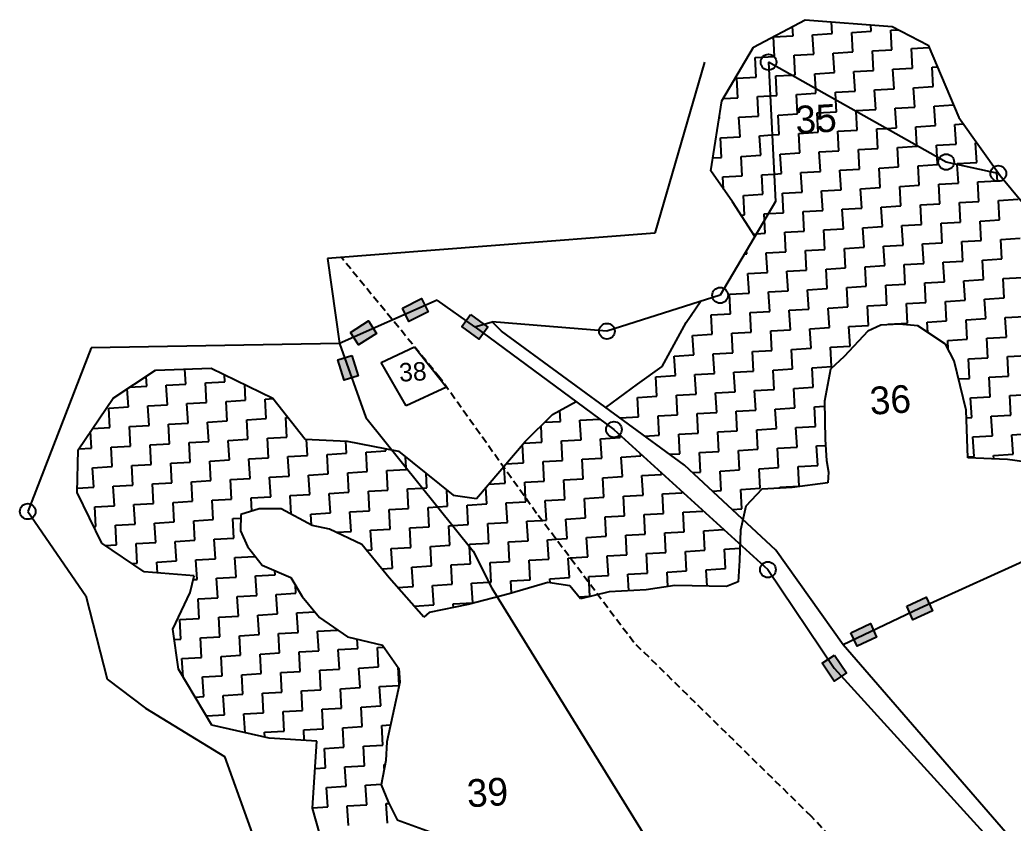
# Model space of a CAD drawing. Header units: metres. Extents: x 307586 to 310505, y 1912208 to 1914316.
# Drawn here: x 307768 to 308457, y 1913759 to 1914316 of the extents above; entities that cross this region are included whole.
import ezdxf

# ---------------------------------------------------------------- set-up
doc = ezdxf.new("R2010")
doc.units = ezdxf.units.M
doc.linetypes.add('DASHED', pattern=[0.75, 0.5, -0.25])
for name, color, linetype in [('LINE_FOOTPATH', 1, 'DASHED'), ('OFF', 1, 'Continuous'), ('POLY_HATCH', 12, 'Continuous'), ('POLY_PARCEL', 6, 'Continuous'), ('POLY_ROAD', 30, 'Continuous'), ('TEXT_PARCEL', 7, 'Continuous'), ('V_BOUND_LINE', 7, 'Continuous')]:
    doc.layers.add(name, color=color, linetype=linetype)
doc.styles.add('TEXT_MAP', font='')
doc.styles.get('TEXT_MAP').set_extended_font_data('Kruti Dev 050')

msp = doc.modelspace()

# ---------------------------------------------------------------- hatches: boundary and pattern name
for points in [[(308051.22, 1914113.44), (308046.68, 1914122.66), (308033.35, 1914116.1), (308037.89, 1914106.88)], [(308015.4, 1914098.51), (308009.86, 1914107.16), (307997.35, 1914099.15), (308002.89, 1914090.5)], [(308086.51, 1914094.53), (308092.62, 1914102.8), (308080.67, 1914111.63), (308074.56, 1914103.36)], [(307992.97, 1914066.09), (308002.8, 1914069.1), (307998.45, 1914083.31), (307988.62, 1914080.3)], [(308400.61, 1913906.24), (308396.35, 1913915.59), (308382.83, 1913909.43), (308387.09, 1913900.08)], [(308361.96, 1913888.02), (308357.64, 1913897.34), (308344.16, 1913891.09), (308348.48, 1913881.77)], [(308332.42, 1913857.51), (308341.01, 1913863.16), (308332.84, 1913875.57), (308324.25, 1913869.92)]]:
    msp.add_hatch(color=256).paths.add_polyline_path(points)

# ---------------------------------------------------------------- linework, layer by layer
for points in [[(308033.35, 1914116.1), (308046.68, 1914122.66), (308051.22, 1914113.44), (308037.89, 1914106.88)], [(307997.35, 1914099.15), (308009.86, 1914107.16), (308015.4, 1914098.51), (308002.89, 1914090.5)], [(308080.67, 1914111.63), (308092.62, 1914102.8), (308086.51, 1914094.53), (308074.56, 1914103.36)], [(307998.45, 1914083.31), (308002.8, 1914069.1), (307992.97, 1914066.09), (307988.62, 1914080.3)], [(308382.83, 1913909.43), (308396.35, 1913915.59), (308400.61, 1913906.24), (308387.09, 1913900.08)], [(308344.16, 1913891.09), (308357.64, 1913897.34), (308361.96, 1913888.02), (308348.48, 1913881.77)], [(308332.84, 1913875.57), (308341.01, 1913863.16), (308332.42, 1913857.51), (308324.25, 1913869.92)]]:
    msp.add_lwpolyline(points, close=True)
for centre in [(308287.06, 1914286.54), (308410.15, 1914217.32), (308446.27, 1914209.41), (308253.53, 1914124.94), (308175.07, 1914100.03), (308179.96, 1914031.9), (307773.8, 1913975.12), (308286.6, 1913934.79)]:
    msp.add_circle(centre, 5.45)
at = {"layer": 'LINE_FOOTPATH', "ltscale": 10}
for p, q in [((308059.37, 1914067.81), (307991.08, 1914151.1)), ((308126.36, 1913973.8), (308059.37, 1914067.81)), ((308193.74, 1913884.34), (308126.36, 1913973.8)), ((308316.72, 1913763.73), (308193.74, 1913884.34)), ((308395.51, 1913678.82), (308316.72, 1913763.73))]:
    msp.add_line(p, q, dxfattribs=at)
at = {"layer": 'OFF'}
msp.add_line((308083.59, 1914103.08), (308095.51, 1914106.62), dxfattribs=at)
at = {"layer": 'POLY_HATCH'}
for p, q in [((308276.68, 1914296.99), (308312.46, 1914315.86)), ((308312.46, 1914315.86), (308372.83, 1914311.31)), ((308372.83, 1914311.31), (308397.61, 1914298.32)), ((308254.78, 1914259.7), (308276.68, 1914296.99)), ((308397.61, 1914298.32), (308418.91, 1914248.28)), ((308247.14, 1914211.21), (308254.78, 1914259.7)), ((308418.91, 1914248.28), (308447.54, 1914207.87)), ((308262, 1914189.64), (308247.14, 1914211.21)), ((308277.55, 1914165.59), (308262, 1914189.64)), ((308229.92, 1914106.11), (308240.03, 1914120.66)), ((308213.25, 1914075.52), (308229.92, 1914106.11)), ((308364.85, 1914104.14), (308355.93, 1914099.97)), ((308377.63, 1914104.87), (308364.85, 1914104.14)), ((308390.52, 1914103.78), (308377.63, 1914104.87)), ((308409.57, 1914091.14), (308390.52, 1914103.78)), ((308355.93, 1914099.97), (308339.52, 1914082.55)), ((308415.72, 1914079.59), (308409.57, 1914091.14)), ((308339.52, 1914082.55), (308329.95, 1914073.76)), ((308424.1, 1914045.28), (308415.72, 1914079.59)), ((307833.05, 1914053.73), (307862.39, 1914073.03)), ((307862.39, 1914073.03), (307900.78, 1914074.43)), ((307900.78, 1914074.43), (307943.64, 1914053.66)), ((308196.31, 1914063.34), (308213.25, 1914075.52)), ((308329.95, 1914073.76), (308325.72, 1914051.54)), ((308174.35, 1914047.11), (308196.31, 1914063.34)), ((307808.65, 1914017.89), (307833.05, 1914053.73)), ((307943.64, 1914053.66), (307966.1, 1914025.32)), ((308137.42, 1914042.35), (308153.72, 1914051.28)), ((308325.72, 1914051.54), (308326.33, 1914025.03)), ((308425.07, 1914012.38), (308424.1, 1914045.28)), ((308118.45, 1914023.64), (308137.42, 1914042.35)), ((307966.1, 1914025.32), (307995.04, 1914023.77)), ((308326.33, 1914025.03), (308327.16, 1914010.43)), ((307807.95, 1913988.22), (307808.65, 1914017.89)), ((307995.04, 1914023.77), (308030.68, 1914017.01)), ((308084.66, 1913984.06), (308118.45, 1914023.64)), ((308030.68, 1914017.01), (308068.5, 1913986.34)), ((308452.62, 1914011.21), (308425.07, 1914012.38)), ((308471.09, 1914008.61), (308452.62, 1914011.21)), ((308327.16, 1914010.43), (308328.55, 1914002.27)), ((308328.55, 1914002.27), (308328.05, 1913994.92)), ((308282.5, 1913990.47), (308271.26, 1913978.84)), ((308303.5, 1913991.68), (308282.5, 1913990.47)), ((308328.05, 1913994.92), (308303.5, 1913991.68)), ((307825.19, 1913953.17), (307807.95, 1913988.22)), ((308068.5, 1913986.34), (308084.66, 1913984.06)), ((307934.08, 1913976.9), (307921.48, 1913972.97)), ((307949.3, 1913976.97), (307934.08, 1913976.9)), ((307970.8, 1913965.39), (307949.3, 1913976.97)), ((308271.26, 1913978.84), (308267.64, 1913962.16)), ((307921.48, 1913972.97), (307921.32, 1913961.75)), ((307982.96, 1913962.88), (307970.8, 1913965.39)), ((308005.22, 1913952.15), (307982.96, 1913962.88)), ((307921.32, 1913961.75), (307925.96, 1913950.81)), ((308267.64, 1913962.16), (308267.01, 1913941.06)), ((307854.38, 1913933.22), (307825.19, 1913953.17)), ((307925.96, 1913950.81), (307936.32, 1913937.78)), ((308024.16, 1913929.21), (308005.22, 1913952.15)), ((307936.32, 1913937.78), (307956.04, 1913929.31)), ((308267.01, 1913941.06), (308266.02, 1913926.36)), ((307889, 1913930.4), (307854.38, 1913933.22)), ((307886.44, 1913919.04), (307889, 1913930.4)), ((307956.04, 1913929.31), (307964.01, 1913916.15)), ((308048.17, 1913901.75), (308024.16, 1913929.21)), ((308134.14, 1913925.9), (308107.35, 1913917.96)), ((308149.5, 1913923.58), (308134.14, 1913925.9)), ((308156.77, 1913914.6), (308149.5, 1913923.58)), ((308222.2, 1913923.85), (308202.21, 1913920.87)), ((308257.96, 1913923.15), (308222.2, 1913923.85)), ((308266.02, 1913926.36), (308257.96, 1913923.15)), ((307874.28, 1913893.52), (307886.44, 1913919.04)), ((307964.01, 1913916.15), (307976.06, 1913901.62)), ((308107.35, 1913917.96), (308078.91, 1913910.72)), ((308176.65, 1913919.41), (308156.77, 1913914.6)), ((308202.21, 1913920.87), (308176.65, 1913919.41)), ((308078.91, 1913910.72), (308051.98, 1913905.17)), ((307976.06, 1913901.62), (307995.25, 1913888.31)), ((308051.98, 1913905.17), (308048.17, 1913901.75)), ((307878.28, 1913865.72), (307874.28, 1913893.52)), ((307995.25, 1913888.31), (308019.63, 1913882.5)), ((308019.63, 1913882.5), (308030.97, 1913866.33)), ((308030.97, 1913866.33), (308031.52, 1913856.75)), ((307901.34, 1913827), (307878.28, 1913865.72)), ((308031.52, 1913856.75), (308022.67, 1913815.4)), ((307941.12, 1913818.07), (307901.34, 1913827)), ((307974.09, 1913815.95), (307941.12, 1913818.07)), ((307971.16, 1913769.34), (307974.09, 1913815.95)), ((308022.67, 1913815.4), (308021.81, 1913802.54)), ((308021.81, 1913802.54), (308018.77, 1913785.55)), ((308018.77, 1913785.55), (308023.45, 1913773.8)), ((308023.45, 1913773.8), (308029.78, 1913761.35)), ((307981.2, 1913733.87), (307971.16, 1913769.34)), ((308029.78, 1913761.35), (308052.69, 1913753.05))]:
    msp.add_line(p, q, dxfattribs=at)
at = {"layer": 'POLY_HATCH', "linetype": 'Continuous'}
for p, q in [((308331.13, 1914306.36), (308330.67, 1914314.49)), ((308304.06, 1914304.81), (308303.69, 1914311.24)), ((308344.67, 1914307.13), (308358.21, 1914307.91)), ((308345.45, 1914293.6), (308344.67, 1914307.13)), ((308358.21, 1914307.91), (308357.95, 1914312.43)), ((308371.74, 1914308.69), (308377.23, 1914309)), ((308372.52, 1914295.15), (308371.74, 1914308.69)), ((308290.53, 1914304.03), (308304.06, 1914304.81)), ((308291.3, 1914290.49), (308290.53, 1914304.03)), ((308317.6, 1914305.58), (308331.13, 1914306.36)), ((308318.37, 1914292.05), (308317.6, 1914305.58)), ((308331.91, 1914292.82), (308345.45, 1914293.6)), ((308358.98, 1914294.37), (308372.52, 1914295.15)), ((308359.76, 1914280.84), (308358.98, 1914294.37)), ((308386.05, 1914295.93), (308398.33, 1914296.63)), ((308386.83, 1914282.39), (308386.05, 1914295.93)), ((308277.77, 1914289.72), (308291.3, 1914290.49)), ((308278.54, 1914276.18), (308277.77, 1914289.72)), ((308304.84, 1914291.27), (308318.37, 1914292.05)), ((308305.62, 1914277.73), (308304.84, 1914291.27)), ((308332.69, 1914279.29), (308331.91, 1914292.82)), ((308319.15, 1914278.51), (308332.69, 1914279.29)), ((308346.22, 1914280.06), (308359.76, 1914280.84)), ((308347, 1914266.53), (308346.22, 1914280.06)), ((308373.29, 1914281.61), (308386.83, 1914282.39)), ((308374.07, 1914268.08), (308373.29, 1914281.61)), ((308400.36, 1914283.17), (308403.97, 1914283.37)), ((308401.14, 1914269.63), (308400.36, 1914283.17)), ((308265.01, 1914275.41), (308278.54, 1914276.18)), ((308265.78, 1914261.87), (308265.01, 1914275.41)), ((308292.08, 1914276.96), (308302.99, 1914277.58)), ((308292.86, 1914263.42), (308292.08, 1914276.96)), ((308302.99, 1914277.58), (308305.62, 1914277.73)), ((308319.74, 1914268.16), (308319.15, 1914278.51)), ((308319.93, 1914264.97), (308319.74, 1914268.16)), ((308333.46, 1914265.75), (308347, 1914266.53)), ((308333.78, 1914260.27), (308333.46, 1914265.75)), ((308360.53, 1914267.3), (308374.07, 1914268.08)), ((308361.31, 1914253.77), (308360.53, 1914267.3)), ((308387.6, 1914268.85), (308401.14, 1914269.63)), ((308388.38, 1914255.32), (308387.6, 1914268.85)), ((308255.72, 1914261.29), (308265.78, 1914261.87)), ((308279.32, 1914262.65), (308288.23, 1914263.16)), ((308280.1, 1914249.11), (308279.32, 1914262.65)), ((308288.23, 1914263.16), (308292.86, 1914263.42)), ((308306.39, 1914264.2), (308319.93, 1914264.97)), ((308307.17, 1914250.66), (308306.39, 1914264.2)), ((308334.24, 1914252.22), (308333.78, 1914260.27)), ((308320.7, 1914251.44), (308334.24, 1914252.22)), ((308347.77, 1914252.99), (308361.31, 1914253.77)), ((308347.81, 1914252.38), (308347.77, 1914252.99)), ((308348.55, 1914239.46), (308347.81, 1914252.38)), ((308374.84, 1914254.54), (308388.38, 1914255.32)), ((308375.62, 1914241.01), (308374.84, 1914254.54)), ((308401.92, 1914256.09), (308415.26, 1914256.86)), ((308402.69, 1914242.56), (308401.92, 1914256.09)), ((308252.86, 1914247.55), (308253.02, 1914247.56)), ((308253.02, 1914247.56), (308252.98, 1914248.3)), ((308266.56, 1914248.34), (308280.1, 1914249.11)), ((308267.34, 1914234.8), (308266.56, 1914248.34)), ((308293.63, 1914249.89), (308307.17, 1914250.66)), ((308294.41, 1914236.35), (308293.63, 1914249.89)), ((308321.48, 1914237.9), (308320.7, 1914251.44)), ((308307.94, 1914237.13), (308321.48, 1914237.9)), ((308335.01, 1914238.68), (308348.55, 1914239.46)), ((308335.79, 1914225.14), (308335.01, 1914238.68)), ((308362.09, 1914240.23), (308368.73, 1914240.61)), ((308362.86, 1914226.7), (308362.09, 1914240.23)), ((308368.73, 1914240.61), (308375.62, 1914241.01)), ((308389.16, 1914241.78), (308402.69, 1914242.56)), ((308389.91, 1914228.71), (308389.16, 1914241.78)), ((308416.23, 1914243.33), (308422.17, 1914243.68)), ((308417, 1914229.8), (308416.23, 1914243.33)), ((308253.8, 1914234.02), (308267.34, 1914234.8)), ((308254.58, 1914220.49), (308253.8, 1914234.02)), ((308280.87, 1914235.58), (308289.58, 1914236.08)), ((308281.65, 1914222.04), (308280.87, 1914235.58)), ((308289.58, 1914236.08), (308294.41, 1914236.35)), ((308308.72, 1914223.59), (308307.94, 1914237.13)), ((308322.25, 1914224.37), (308335.79, 1914225.14)), ((308323.03, 1914210.83), (308322.25, 1914224.37)), ((308349.33, 1914225.92), (308362.86, 1914226.7)), ((308350.1, 1914212.38), (308349.33, 1914225.92)), ((308376.4, 1914227.47), (308389.93, 1914228.25)), ((308377.17, 1914213.94), (308376.4, 1914227.47)), ((308389.93, 1914228.25), (308389.91, 1914228.71)), ((308403.47, 1914229.02), (308417, 1914229.8)), ((308403.94, 1914220.82), (308403.47, 1914229.02)), ((308430.54, 1914230.58), (308431.42, 1914230.63)), ((308431.32, 1914217.04), (308430.54, 1914230.58)), ((308248.55, 1914220.14), (308254.58, 1914220.49)), ((308268.11, 1914221.26), (308281.65, 1914222.04)), ((308268.89, 1914207.73), (308268.11, 1914221.26)), ((308295.18, 1914222.82), (308308.72, 1914223.59)), ((308295.96, 1914209.28), (308295.18, 1914222.82)), ((308404.24, 1914215.49), (308403.94, 1914220.82)), ((308309.49, 1914210.06), (308323.03, 1914210.83)), ((308336.57, 1914211.61), (308350.1, 1914212.38)), ((308337.34, 1914198.07), (308336.57, 1914211.61)), ((308363.64, 1914213.16), (308377.17, 1914213.94)), ((308364.41, 1914199.62), (308363.64, 1914213.16)), ((308390.71, 1914214.71), (308404.24, 1914215.49)), ((308391.48, 1914201.18), (308390.71, 1914214.71)), ((308417.78, 1914216.26), (308431.32, 1914217.04)), ((308417.82, 1914215.64), (308417.78, 1914216.26)), ((308418.56, 1914202.73), (308417.82, 1914215.64)), ((308445.32, 1914209.62), (308445.23, 1914211.12)), ((308255.35, 1914206.95), (308268.89, 1914207.73)), ((308255.83, 1914198.59), (308255.35, 1914206.95)), ((308282.42, 1914208.5), (308290.94, 1914208.99)), ((308283.2, 1914194.97), (308282.42, 1914208.5)), ((308290.94, 1914208.99), (308295.96, 1914209.28)), ((308310.27, 1914196.52), (308309.49, 1914210.06)), ((308432.09, 1914203.5), (308445.63, 1914204.28)), ((308432.87, 1914189.97), (308432.09, 1914203.5)), ((308445.63, 1914204.28), (308445.32, 1914209.62)), ((308296.74, 1914195.74), (308310.27, 1914196.52)), ((308323.81, 1914197.3), (308337.34, 1914198.07)), ((308324.58, 1914183.76), (308323.81, 1914197.3)), ((308350.88, 1914198.85), (308364.41, 1914199.62)), ((308351.65, 1914185.31), (308350.88, 1914198.85)), ((308377.95, 1914200.4), (308391.48, 1914201.18)), ((308378.72, 1914186.86), (308377.95, 1914200.4)), ((308405.02, 1914201.95), (308418.56, 1914202.73)), ((308405.8, 1914188.42), (308405.02, 1914201.95)), ((308269.66, 1914194.19), (308283.2, 1914194.97)), ((308270.44, 1914180.66), (308269.66, 1914194.19)), ((308297.51, 1914182.21), (308296.74, 1914195.74)), ((308419.33, 1914189.19), (308432.87, 1914189.97)), ((308446.4, 1914190.74), (308459.94, 1914191.52)), ((308447.18, 1914177.21), (308446.4, 1914190.74)), ((308311.05, 1914182.99), (308324.58, 1914183.76)), ((308311.82, 1914169.45), (308311.05, 1914182.99)), ((308338.12, 1914184.54), (308351.65, 1914185.31)), ((308338.89, 1914171), (308338.12, 1914184.54)), ((308365.19, 1914186.09), (308378.72, 1914186.86)), ((308365.96, 1914172.55), (308365.19, 1914186.09)), ((308392.26, 1914187.64), (308405.8, 1914188.42)), ((308393.04, 1914174.11), (308392.26, 1914187.64)), ((308420.11, 1914175.66), (308419.33, 1914189.19)), ((308267.9, 1914180.51), (308270.44, 1914180.66)), ((308283.98, 1914181.43), (308287.01, 1914181.61)), ((308284.23, 1914176.91), (308283.98, 1914181.43)), ((308284.75, 1914167.9), (308284.23, 1914176.91)), ((308287.01, 1914181.61), (308297.51, 1914182.21)), ((308433.64, 1914176.43), (308447.18, 1914177.21)), ((308434.42, 1914162.9), (308433.64, 1914176.43)), ((308298.29, 1914168.67), (308311.82, 1914169.45)), ((308325.36, 1914170.23), (308338.89, 1914171)), ((308326.13, 1914156.69), (308325.36, 1914170.23)), ((308352.43, 1914171.78), (308365.96, 1914172.55)), ((308353.21, 1914158.24), (308352.43, 1914171.78)), ((308379.5, 1914173.33), (308393.04, 1914174.11)), ((308380.28, 1914159.79), (308379.5, 1914173.33)), ((308406.57, 1914174.88), (308420.11, 1914175.66)), ((308407.35, 1914161.35), (308406.57, 1914174.88)), ((308276.36, 1914167.42), (308278.71, 1914167.55)), ((308278.71, 1914167.55), (308284.75, 1914167.9)), ((308299.06, 1914155.14), (308298.29, 1914168.67)), ((308420.88, 1914162.12), (308434.42, 1914162.9)), ((308421.66, 1914148.59), (308420.88, 1914162.12)), ((308447.95, 1914163.67), (308461.49, 1914164.45)), ((308448.73, 1914150.14), (308447.95, 1914163.67)), ((308271.99, 1914153.59), (308271.86, 1914155.96)), ((308312.6, 1914155.91), (308326.13, 1914156.69)), ((308313.37, 1914142.38), (308312.6, 1914155.91)), ((308339.67, 1914157.47), (308353.21, 1914158.24)), ((308340.45, 1914143.93), (308339.67, 1914157.47)), ((308366.74, 1914159.02), (308380.28, 1914159.79)), ((308367.52, 1914145.48), (308366.74, 1914159.02)), ((308393.81, 1914160.57), (308407.35, 1914161.35)), ((308394.59, 1914147.03), (308393.81, 1914160.57)), ((308270.4, 1914153.5), (308271.99, 1914153.59)), ((308285.53, 1914154.36), (308299.06, 1914155.14)), ((308286.3, 1914140.83), (308285.53, 1914154.36)), ((308408.12, 1914147.81), (308421.66, 1914148.59)), ((308435.19, 1914149.36), (308448.73, 1914150.14)), ((308435.97, 1914135.83), (308435.19, 1914149.36)), ((308299.84, 1914141.6), (308313.37, 1914142.38)), ((308300.61, 1914128.07), (308299.84, 1914141.6)), ((308326.91, 1914143.15), (308340.45, 1914143.93)), ((308327.69, 1914129.62), (308326.91, 1914143.15)), ((308353.98, 1914144.71), (308367.52, 1914145.48)), ((308354.76, 1914131.17), (308353.98, 1914144.71)), ((308381.05, 1914146.26), (308394.59, 1914147.03)), ((308381.83, 1914132.72), (308381.05, 1914146.26)), ((308408.9, 1914134.27), (308408.12, 1914147.81)), ((308272.77, 1914140.05), (308286.3, 1914140.83)), ((308273.54, 1914126.52), (308272.77, 1914140.05)), ((308422.44, 1914135.05), (308435.97, 1914135.83)), ((308423.21, 1914121.51), (308422.44, 1914135.05)), ((308449.51, 1914136.6), (308463.04, 1914137.38)), ((308450.28, 1914123.07), (308449.51, 1914136.6)), ((308287.08, 1914127.29), (308300.61, 1914128.07)), ((308314.15, 1914128.84), (308327.69, 1914129.62)), ((308314.93, 1914115.31), (308314.15, 1914128.84)), ((308341.22, 1914130.39), (308354.76, 1914131.17)), ((308342, 1914116.86), (308341.22, 1914130.39)), ((308368.29, 1914131.95), (308381.83, 1914132.72)), ((308369.07, 1914118.41), (308368.29, 1914131.95)), ((308395.36, 1914133.5), (308408.9, 1914134.27)), ((308396.14, 1914119.96), (308395.36, 1914133.5)), ((308260.01, 1914125.74), (308273.54, 1914126.52)), ((308260.78, 1914112.2), (308260.01, 1914125.74)), ((308287.86, 1914113.76), (308287.08, 1914127.29)), ((308409.68, 1914120.74), (308423.21, 1914121.51)), ((308436.75, 1914122.29), (308450.28, 1914123.07)), ((308437.52, 1914108.75), (308436.75, 1914122.29)), ((308301.39, 1914114.53), (308314.93, 1914115.31)), ((308302.17, 1914101), (308301.39, 1914114.53)), ((308328.46, 1914116.08), (308342, 1914116.86)), ((308329.24, 1914102.55), (308328.46, 1914116.08)), ((308355.53, 1914117.64), (308369.07, 1914118.41)), ((308356.31, 1914104.1), (308355.53, 1914117.64)), ((308382.6, 1914119.19), (308396.14, 1914119.96)), ((308383.38, 1914105.65), (308382.6, 1914119.19)), ((308410.45, 1914107.2), (308409.68, 1914120.74)), ((308233.05, 1914110.61), (308233.71, 1914110.65)), ((308233.71, 1914110.65), (308233.66, 1914111.49)), ((308247.25, 1914111.43), (308260.78, 1914112.2)), ((308248.02, 1914097.89), (308247.25, 1914111.43)), ((308274.32, 1914112.98), (308287.86, 1914113.76)), ((308275.1, 1914099.44), (308274.32, 1914112.98)), ((308396.92, 1914106.43), (308410.45, 1914107.2)), ((308423.99, 1914107.98), (308437.52, 1914108.75)), ((308424.76, 1914094.44), (308423.99, 1914107.98)), ((308451.06, 1914109.53), (308464.59, 1914110.31)), ((308451.83, 1914096), (308451.06, 1914109.53)), ((308288.63, 1914100.22), (308302.17, 1914101)), ((308289.41, 1914086.68), (308288.63, 1914100.22)), ((308315.7, 1914101.77), (308329.24, 1914102.55)), ((308316.48, 1914088.24), (308315.7, 1914101.77)), ((308342.77, 1914103.32), (308356.31, 1914104.1)), ((308343.55, 1914089.79), (308342.77, 1914103.32)), ((308369.84, 1914104.88), (308383.38, 1914105.65)), ((308369.87, 1914104.43), (308369.84, 1914104.88)), ((308397.33, 1914099.26), (308396.92, 1914106.43)), ((308234.49, 1914097.12), (308248.02, 1914097.89)), ((308235.26, 1914083.58), (308234.49, 1914097.12)), ((308261.56, 1914098.67), (308275.1, 1914099.44)), ((308262.34, 1914085.13), (308261.56, 1914098.67)), ((308411.23, 1914093.67), (308424.76, 1914094.44)), ((308411.59, 1914087.34), (308411.23, 1914093.67)), ((308438.3, 1914095.22), (308451.83, 1914096)), ((308439.07, 1914081.68), (308438.3, 1914095.22)), ((308275.87, 1914085.91), (308289.41, 1914086.68)), ((308302.94, 1914087.46), (308316.48, 1914088.24)), ((308303.72, 1914073.92), (308302.94, 1914087.46)), ((308330.01, 1914089.01), (308343.55, 1914089.79)), ((308330.79, 1914075.48), (308330.01, 1914089.01)), ((308221.73, 1914082.8), (308235.26, 1914083.58)), ((308222.5, 1914069.27), (308221.73, 1914082.8)), ((308248.8, 1914084.36), (308262.34, 1914085.13)), ((308249.58, 1914070.82), (308248.8, 1914084.36)), ((308276.65, 1914072.37), (308275.87, 1914085.91)), ((308425.54, 1914080.91), (308439.07, 1914081.68)), ((308426.31, 1914067.37), (308425.54, 1914080.91)), ((308452.61, 1914082.46), (308466.15, 1914083.24)), ((308453.39, 1914068.92), (308452.61, 1914082.46)), ((307883.34, 1914063.41), (307882.74, 1914073.77)), ((308290.18, 1914073.15), (308303.72, 1914073.92)), ((308290.96, 1914059.61), (308290.18, 1914073.15)), ((308317.25, 1914074.7), (308330.79, 1914075.48)), ((308318.03, 1914061.16), (308317.25, 1914074.7)), ((307856.27, 1914061.85), (307855.87, 1914068.74)), ((307910.41, 1914064.96), (307910.13, 1914069.9)), ((308208.97, 1914068.49), (308222.5, 1914069.27)), ((308209.75, 1914054.96), (308208.97, 1914068.49)), ((308236.04, 1914070.04), (308249.58, 1914070.82)), ((308236.82, 1914056.51), (308236.04, 1914070.04)), ((308263.11, 1914071.6), (308276.65, 1914072.37)), ((308263.89, 1914058.06), (308263.11, 1914071.6)), ((308418.81, 1914066.94), (308426.31, 1914067.37)), ((308439.85, 1914068.15), (308453.39, 1914068.92)), ((308440.63, 1914054.61), (308439.85, 1914068.15)), ((307843.51, 1914047.54), (307842.79, 1914060.13)), ((307844.36, 1914061.17), (307856.27, 1914061.85)), ((307869.8, 1914062.63), (307883.34, 1914063.41)), ((307870.58, 1914049.1), (307869.8, 1914062.63)), ((307896.87, 1914064.18), (307910.41, 1914064.96)), ((307897.65, 1914050.65), (307896.87, 1914064.18)), ((307924.72, 1914052.2), (307924.1, 1914063.13)), ((308277.42, 1914058.84), (308290.96, 1914059.61)), ((308304.49, 1914060.39), (308318.03, 1914061.16)), ((308305.27, 1914046.85), (308304.49, 1914060.39)), ((307911.19, 1914051.42), (307924.72, 1914052.2)), ((307938.26, 1914052.97), (307943.92, 1914053.3)), ((307939.03, 1914039.44), (307938.26, 1914052.97)), ((308196.21, 1914054.18), (308209.75, 1914054.96)), ((308196.99, 1914040.65), (308196.21, 1914054.18)), ((308223.28, 1914055.73), (308236.82, 1914056.51)), ((308224.06, 1914042.2), (308223.28, 1914055.73)), ((308250.35, 1914057.29), (308263.89, 1914058.06)), ((308251.13, 1914043.75), (308250.35, 1914057.29)), ((308278.2, 1914045.3), (308277.42, 1914058.84)), ((308427.09, 1914053.84), (308440.63, 1914054.61)), ((308427.87, 1914040.3), (308427.09, 1914053.84)), ((308454.16, 1914055.39), (308467.7, 1914056.16)), ((308454.94, 1914041.85), (308454.16, 1914055.39)), ((307829.97, 1914046.77), (307843.51, 1914047.54)), ((307830.75, 1914033.23), (307829.97, 1914046.77)), ((307857.04, 1914048.32), (307870.58, 1914049.1)), ((307857.82, 1914034.78), (307857.04, 1914048.32)), ((307884.12, 1914049.87), (307897.65, 1914050.65)), ((307884.89, 1914036.34), (307884.12, 1914049.87)), ((307911.96, 1914037.89), (307911.19, 1914051.42)), ((308264.66, 1914044.53), (308278.2, 1914045.3)), ((308291.73, 1914046.08), (308305.27, 1914046.85)), ((308292.51, 1914032.54), (308291.73, 1914046.08)), ((308318.81, 1914047.63), (308325.8, 1914048.03)), ((308319.58, 1914034.09), (308318.81, 1914047.63)), ((307925.5, 1914038.66), (307939.03, 1914039.44)), ((307926.27, 1914025.13), (307925.5, 1914038.66)), ((307952.57, 1914040.21), (307954.22, 1914040.31)), ((307953.34, 1914026.68), (307952.57, 1914040.21)), ((308142.84, 1914037.54), (308142.41, 1914045.08)), ((308156.38, 1914038.32), (308169.91, 1914039.09)), ((308157.15, 1914024.78), (308156.38, 1914038.32)), ((308169.91, 1914039.09), (308169.9, 1914039.33)), ((308184.19, 1914039.91), (308196.99, 1914040.65)), ((308210.52, 1914041.42), (308224.06, 1914042.2)), ((308211.3, 1914027.89), (308210.52, 1914041.42)), ((308237.59, 1914042.97), (308251.13, 1914043.75)), ((308238.37, 1914029.44), (308237.59, 1914042.97)), ((308265.44, 1914030.99), (308264.66, 1914044.53)), ((308424.26, 1914040.09), (308427.87, 1914040.3)), ((308441.4, 1914041.08), (308454.94, 1914041.85)), ((308442.18, 1914027.54), (308441.4, 1914041.08)), ((307818.62, 1914032.54), (307830.75, 1914033.23)), ((307844.28, 1914034.01), (307857.82, 1914034.78)), ((307845.06, 1914020.47), (307844.28, 1914034.01)), ((307871.36, 1914035.56), (307884.89, 1914036.34)), ((307872.13, 1914022.02), (307871.36, 1914035.56)), ((307898.43, 1914037.11), (307911.96, 1914037.89)), ((307899.2, 1914023.58), (307898.43, 1914037.11)), ((308130.08, 1914023.23), (308129.44, 1914034.48)), ((308131.91, 1914036.92), (308142.84, 1914037.54)), ((308278.98, 1914031.77), (308292.51, 1914032.54)), ((308279.75, 1914018.23), (308278.98, 1914031.77)), ((308306.05, 1914033.32), (308319.58, 1914034.09)), ((308306.82, 1914019.78), (308306.05, 1914033.32)), ((307817.99, 1914018.92), (307817.32, 1914030.62)), ((307912.74, 1914024.35), (307926.27, 1914025.13)), ((307939.81, 1914025.9), (307953.34, 1914026.68)), ((307940.59, 1914012.37), (307939.81, 1914025.9)), ((307967.66, 1914013.92), (307967.01, 1914025.27)), ((308143.62, 1914024.01), (308157.15, 1914024.78)), ((308170.69, 1914025.56), (308184.23, 1914026.33)), ((308171.47, 1914012.02), (308170.69, 1914025.56)), ((308184.23, 1914026.33), (308184.12, 1914028.11)), ((308201.38, 1914027.32), (308211.3, 1914027.89)), ((308224.83, 1914028.66), (308238.37, 1914029.44)), ((308225.61, 1914015.13), (308224.83, 1914028.66)), ((308251.9, 1914030.21), (308265.44, 1914030.99)), ((308252.68, 1914016.68), (308251.9, 1914030.21)), ((308428.64, 1914026.77), (308442.18, 1914027.54)), ((308429.42, 1914013.23), (308428.64, 1914026.77)), ((308455.71, 1914028.32), (308469.25, 1914029.09)), ((308456.49, 1914014.78), (308455.71, 1914028.32)), ((307809, 1914018.41), (307817.99, 1914018.92)), ((307831.52, 1914019.7), (307845.06, 1914020.47)), ((307832.3, 1914006.16), (307831.52, 1914019.7)), ((307858.6, 1914021.25), (307872.13, 1914022.02)), ((307859.37, 1914007.71), (307858.6, 1914021.25)), ((307885.67, 1914022.8), (307899.2, 1914023.58)), ((307886.44, 1914009.26), (307885.67, 1914022.8)), ((307913.51, 1914010.82), (307912.74, 1914024.35)), ((307994.73, 1914015.47), (307994.25, 1914023.81)), ((308021.8, 1914017.02), (308021.7, 1914018.71)), ((308117.32, 1914008.92), (308116.6, 1914021.47)), ((308117.49, 1914022.51), (308130.08, 1914023.23)), ((308144.39, 1914010.47), (308143.62, 1914024.01)), ((308266.22, 1914017.45), (308279.75, 1914018.23)), ((308293.29, 1914019.01), (308306.82, 1914019.78)), ((308294.06, 1914005.47), (308293.29, 1914019.01)), ((308320.36, 1914020.56), (308326.56, 1914020.91)), ((308321.13, 1914007.02), (308320.36, 1914020.56)), ((307899.98, 1914010.04), (307913.51, 1914010.82)), ((307927.05, 1914011.59), (307940.59, 1914012.37)), ((307927.83, 1913998.06), (307927.05, 1914011.59)), ((307954.12, 1914013.14), (307967.66, 1914013.92)), ((307954.9, 1913999.61), (307954.12, 1914013.14)), ((307981.19, 1914014.7), (307994.73, 1914015.47)), ((307981.97, 1914001.16), (307981.19, 1914014.7)), ((308008.26, 1914016.25), (308021.8, 1914017.02)), ((308009.04, 1914002.71), (308008.26, 1914016.25)), ((308036.04, 1914005.43), (308035.61, 1914013.01)), ((308157.93, 1914011.25), (308171.47, 1914012.02)), ((308158.71, 1913997.71), (308157.93, 1914011.25)), ((308185, 1914012.8), (308198.54, 1914013.57)), ((308185.78, 1913999.26), (308185, 1914012.8)), ((308198.54, 1914013.57), (308198.45, 1914015.06)), ((308218.58, 1914014.72), (308225.61, 1914015.13)), ((308239.14, 1914015.9), (308252.68, 1914016.68)), ((308239.92, 1914002.37), (308239.14, 1914015.9)), ((308266.99, 1914003.92), (308266.22, 1914017.45)), ((308425.06, 1914012.98), (308429.42, 1914013.23)), ((308442.95, 1914014.01), (308456.49, 1914014.78)), ((308443.09, 1914011.62), (308442.95, 1914014.01)), ((307818.76, 1914005.38), (307832.3, 1914006.16)), ((307819.54, 1913991.85), (307818.76, 1914005.38)), ((307845.84, 1914006.94), (307859.37, 1914007.71)), ((307846.61, 1913993.4), (307845.84, 1914006.94)), ((307872.91, 1914008.49), (307886.44, 1914009.26)), ((307873.68, 1913994.95), (307872.91, 1914008.49)), ((307900.75, 1913996.5), (307899.98, 1914010.04)), ((308022.57, 1914003.49), (308036.11, 1914004.26)), ((308036.11, 1914004.26), (308036.04, 1914005.43)), ((308103.95, 1914005.24), (308103.88, 1914006.57)), ((308104.56, 1913994.61), (308103.95, 1914005.24)), ((308105.3, 1914008.23), (308117.32, 1914008.92)), ((308130.86, 1914009.7), (308144.39, 1914010.47)), ((308131.64, 1913996.16), (308130.86, 1914009.7)), ((308253.46, 1914003.14), (308266.99, 1914003.92)), ((308280.53, 1914004.69), (308294.06, 1914005.47)), ((308281.3, 1913991.16), (308280.53, 1914004.69)), ((308307.6, 1914006.25), (308321.13, 1914007.02)), ((308308.37, 1913992.71), (308307.6, 1914006.25)), ((307914.29, 1913997.28), (307927.83, 1913998.06)), ((307915.07, 1913983.74), (307914.29, 1913997.28)), ((307941.36, 1913998.83), (307954.9, 1913999.61)), ((307942.14, 1913985.3), (307941.36, 1913998.83)), ((307968.43, 1914000.38), (307981.97, 1914001.16)), ((307969.21, 1913986.85), (307968.43, 1914000.38)), ((307995.5, 1914001.94), (308009.04, 1914002.71)), ((307996.28, 1913988.4), (307995.5, 1914001.94)), ((308023.35, 1913989.95), (308022.57, 1914003.49)), ((308050.42, 1913991.5), (308049.85, 1914001.47)), ((308145.17, 1913996.94), (308158.71, 1913997.71)), ((308172.24, 1913998.49), (308185.78, 1913999.26)), ((308173.02, 1913984.95), (308172.24, 1913998.49)), ((308199.31, 1914000.04), (308212.85, 1914000.82)), ((308200.09, 1913986.5), (308199.31, 1914000.04)), ((308212.85, 1914000.82), (308212.78, 1914002.01)), ((308234.38, 1914002.05), (308239.92, 1914002.37)), ((308254.23, 1913989.61), (308253.46, 1914003.14)), ((307808.02, 1913991.19), (307819.54, 1913991.85)), ((307833.08, 1913992.62), (307846.61, 1913993.4)), ((307833.85, 1913979.09), (307833.08, 1913992.62)), ((307860.15, 1913994.18), (307873.68, 1913994.95)), ((307860.92, 1913980.64), (307860.15, 1913994.18)), ((307887.22, 1913995.73), (307900.75, 1913996.5)), ((307887.99, 1913982.19), (307887.22, 1913995.73)), ((308036.89, 1913990.73), (308047.38, 1913991.33)), ((308037.66, 1913977.19), (308036.89, 1913990.73)), ((308047.38, 1913991.33), (308050.42, 1913991.5)), ((308091.8, 1913980.3), (308091.15, 1913991.67)), ((308093.1, 1913993.95), (308104.56, 1913994.61)), ((308118.1, 1913995.38), (308131.64, 1913996.16)), ((308118.72, 1913984.51), (308118.1, 1913995.38)), ((308145.95, 1913983.4), (308145.17, 1913996.94)), ((308267.77, 1913990.38), (308281.3, 1913991.16)), ((308268.54, 1913976.85), (308267.77, 1913990.38)), ((308294.84, 1913991.94), (308308.37, 1913992.71)), ((308294.88, 1913991.18), (308294.84, 1913991.94)), ((307901.53, 1913982.97), (307915.07, 1913983.74)), ((307928.6, 1913984.52), (307942.14, 1913985.3)), ((307929.13, 1913975.35), (307928.6, 1913984.52)), ((307955.67, 1913986.07), (307969.21, 1913986.85)), ((307956.41, 1913973.14), (307955.67, 1913986.07)), ((307982.74, 1913987.62), (307996.28, 1913988.4)), ((307983.52, 1913974.09), (307982.74, 1913987.62)), ((308009.81, 1913989.18), (308023.35, 1913989.95)), ((308010.59, 1913975.64), (308009.81, 1913989.18)), ((308064.73, 1913978.74), (308064.09, 1913989.92)), ((308118.88, 1913981.85), (308118.72, 1913984.51)), ((308132.41, 1913982.62), (308145.95, 1913983.4)), ((308159.48, 1913984.18), (308173.02, 1913984.95)), ((308160.26, 1913970.64), (308159.48, 1913984.18)), ((308186.55, 1913985.73), (308200.09, 1913986.5)), ((308187.33, 1913972.19), (308186.55, 1913985.73)), ((308213.62, 1913987.28), (308227.16, 1913988.06)), ((308214.4, 1913973.74), (308213.62, 1913987.28)), ((308227.16, 1913988.06), (308227.11, 1913988.96)), ((308248.12, 1913989.26), (308254.23, 1913989.61)), ((307820.32, 1913978.31), (307833.85, 1913979.09)), ((307821.09, 1913964.78), (307820.32, 1913978.31)), ((307847.39, 1913979.87), (307860.92, 1913980.64)), ((307848.16, 1913966.33), (307847.39, 1913979.87)), ((307874.46, 1913981.42), (307887.99, 1913982.19)), ((307875.23, 1913967.88), (307874.46, 1913981.42)), ((307902.31, 1913969.43), (307901.53, 1913982.97)), ((308024.13, 1913976.42), (308037.66, 1913977.19)), ((308024.9, 1913962.88), (308024.13, 1913976.42)), ((308051.2, 1913977.97), (308057.82, 1913978.35)), ((308051.97, 1913964.43), (308051.2, 1913977.97)), ((308057.82, 1913978.35), (308064.73, 1913978.74)), ((308078.27, 1913979.52), (308091.8, 1913980.3)), ((308079.04, 1913965.98), (308078.27, 1913979.52)), ((308105.34, 1913981.07), (308118.88, 1913981.85)), ((308106.12, 1913967.54), (308105.34, 1913981.07)), ((308133.19, 1913969.09), (308132.41, 1913982.62)), ((308261.86, 1913976.46), (308268.54, 1913976.85)), ((307888.77, 1913968.66), (307902.31, 1913969.43)), ((307915.84, 1913970.21), (307921.45, 1913970.53)), ((307916.62, 1913956.67), (307915.84, 1913970.21)), ((307969.98, 1913973.31), (307983.52, 1913974.09)), ((307970.43, 1913965.59), (307969.98, 1913973.31)), ((307997.06, 1913974.86), (308010.59, 1913975.64)), ((307997.83, 1913961.33), (307997.06, 1913974.86)), ((308146.72, 1913969.86), (308160.26, 1913970.64)), ((308147.5, 1913956.33), (308146.72, 1913969.86)), ((308173.79, 1913971.42), (308187.33, 1913972.19)), ((308174.57, 1913957.88), (308173.79, 1913971.42)), ((308200.87, 1913972.97), (308214.4, 1913973.74)), ((308201.64, 1913959.43), (308200.87, 1913972.97)), ((308227.94, 1913974.52), (308241.47, 1913975.3)), ((308228.71, 1913960.98), (308227.94, 1913974.52)), ((308241.47, 1913975.3), (308241.44, 1913975.92)), ((307819.52, 1913964.69), (307821.09, 1913964.78)), ((307834.63, 1913965.55), (307848.16, 1913966.33)), ((307835.4, 1913952.02), (307834.63, 1913965.55)), ((307861.7, 1913967.11), (307875.23, 1913967.88)), ((307862.48, 1913953.57), (307861.7, 1913967.11)), ((307889.55, 1913955.12), (307888.77, 1913968.66)), ((308011.37, 1913962.11), (308024.9, 1913962.88)), ((308038.44, 1913963.66), (308051.97, 1913964.43)), ((308039.21, 1913950.12), (308038.44, 1913963.66)), ((308065.51, 1913965.21), (308068.25, 1913965.37)), ((308066.29, 1913951.67), (308065.51, 1913965.21)), ((308068.25, 1913965.37), (308079.04, 1913965.98)), ((308092.58, 1913966.76), (308106.12, 1913967.54)), ((308093.36, 1913953.23), (308092.58, 1913966.76)), ((308119.65, 1913968.31), (308130.04, 1913968.91)), ((308120.43, 1913954.78), (308119.65, 1913968.31)), ((308130.04, 1913968.91), (308133.19, 1913969.09)), ((308255.78, 1913962.54), (308255.76, 1913962.87)), ((307903.08, 1913955.9), (307916.62, 1913956.67)), ((307903.86, 1913942.36), (307903.08, 1913955.9)), ((307987.42, 1913960.73), (307997.83, 1913961.33)), ((308012.14, 1913948.57), (308011.37, 1913962.11)), ((308133.96, 1913955.55), (308139.85, 1913955.89)), ((308139.85, 1913955.89), (308147.5, 1913956.33)), ((308161.03, 1913957.1), (308174.57, 1913957.88)), ((308161.81, 1913943.57), (308161.03, 1913957.1)), ((308188.11, 1913958.66), (308201.64, 1913959.43)), ((308188.88, 1913945.12), (308188.11, 1913958.66)), ((308215.18, 1913960.21), (308228.71, 1913960.98)), ((308215.95, 1913946.67), (308215.18, 1913960.21)), ((308242.25, 1913961.76), (308255.78, 1913962.54)), ((308243.02, 1913948.22), (308242.25, 1913961.76)), ((307827.53, 1913951.57), (307835.4, 1913952.02)), ((307848.94, 1913952.79), (307862.48, 1913953.57)), ((307849.72, 1913939.26), (307848.94, 1913952.79)), ((307876.01, 1913954.35), (307889.55, 1913955.12)), ((307876.79, 1913940.81), (307876.01, 1913954.35)), ((308025.68, 1913949.35), (308039.21, 1913950.12)), ((308026.45, 1913935.81), (308025.68, 1913949.35)), ((308052.75, 1913950.9), (308066.29, 1913951.67)), ((308053.53, 1913937.36), (308052.75, 1913950.9)), ((308079.82, 1913952.45), (308093.36, 1913953.23)), ((308079.91, 1913950.86), (308079.82, 1913952.45)), ((308080.6, 1913938.91), (308079.91, 1913950.86)), ((308106.89, 1913954), (308120.43, 1913954.78)), ((308107.67, 1913940.47), (308106.89, 1913954)), ((308134.74, 1913942.02), (308133.96, 1913955.55)), ((308256.56, 1913949), (308267.27, 1913949.61)), ((308257.34, 1913935.46), (308256.56, 1913949)), ((307890.32, 1913941.59), (307903.86, 1913942.36)), ((307917.39, 1913943.14), (307930.93, 1913943.91)), ((307918.17, 1913929.6), (307917.39, 1913943.14)), ((307930.93, 1913943.91), (307930.89, 1913944.61)), ((308008.35, 1913948.35), (308012.14, 1913948.57)), ((308121.2, 1913941.24), (308134.74, 1913942.02)), ((308148.27, 1913942.79), (308149.65, 1913942.87)), ((308149.05, 1913929.26), (308148.27, 1913942.79)), ((308149.65, 1913942.87), (308161.81, 1913943.57)), ((308175.35, 1913944.34), (308188.88, 1913945.12)), ((308176.12, 1913930.81), (308175.35, 1913944.34)), ((308202.42, 1913945.9), (308215.95, 1913946.67)), ((308203.19, 1913932.36), (308202.42, 1913945.9)), ((308229.49, 1913947.45), (308243.02, 1913948.22)), ((308230.26, 1913933.91), (308229.49, 1913947.45)), ((307845.87, 1913939.04), (307849.72, 1913939.26)), ((307863.25, 1913940.03), (307876.79, 1913940.81)), ((307863.69, 1913932.46), (307863.25, 1913940.03)), ((307891.1, 1913928.05), (307890.32, 1913941.59)), ((308019.06, 1913935.39), (308026.45, 1913935.81)), ((308039.99, 1913936.59), (308053.53, 1913937.36)), ((308040.77, 1913923.05), (308039.99, 1913936.59)), ((308067.06, 1913938.14), (308080.6, 1913938.91)), ((308067.84, 1913924.6), (308067.06, 1913938.14)), ((308094.13, 1913939.69), (308107.67, 1913940.47)), ((308094.91, 1913926.15), (308094.13, 1913939.69)), ((308121.98, 1913927.71), (308121.2, 1913941.24)), ((308243.8, 1913934.69), (308257.34, 1913935.46)), ((307904.63, 1913928.83), (307918.17, 1913929.6)), ((307905.41, 1913915.29), (307904.63, 1913928.83)), ((307931.71, 1913930.38), (307945.24, 1913931.15)), ((307932.48, 1913916.84), (307931.71, 1913930.38)), ((307945.24, 1913931.15), (307945.08, 1913934.02)), ((308135.51, 1913928.48), (308149.05, 1913929.26)), ((308135.68, 1913925.67), (308135.51, 1913928.48)), ((308162.59, 1913930.03), (308176.12, 1913930.81)), ((308162.85, 1913925.34), (308162.59, 1913930.03)), ((308189.66, 1913931.59), (308203.19, 1913932.36)), ((308190.31, 1913920.19), (308189.66, 1913931.59)), ((308216.73, 1913933.14), (308230.26, 1913933.91)), ((308217.3, 1913923.12), (308216.73, 1913933.14)), ((308244.45, 1913923.41), (308243.8, 1913934.69)), ((307888.44, 1913927.9), (307891.1, 1913928.05)), ((307959.55, 1913918.39), (307959.23, 1913924.04)), ((308030.08, 1913922.44), (308040.77, 1913923.05)), ((308054.3, 1913923.83), (308067.84, 1913924.6)), ((308055.08, 1913910.29), (308054.3, 1913923.83)), ((308081.37, 1913925.38), (308093.35, 1913926.06)), ((308082.15, 1913911.84), (308081.37, 1913925.38)), ((308093.35, 1913926.06), (308094.91, 1913926.15)), ((308108.44, 1913926.93), (308121.98, 1913927.71)), ((308108.93, 1913918.43), (308108.44, 1913926.93)), ((308163.36, 1913916.5), (308162.85, 1913925.34)), ((307891.87, 1913914.51), (307905.41, 1913915.29)), ((307892.65, 1913900.98), (307891.87, 1913914.51)), ((307918.95, 1913916.07), (307932.48, 1913916.84)), ((307919.72, 1913902.53), (307918.95, 1913916.07)), ((307946.02, 1913917.62), (307959.55, 1913918.39)), ((307946.79, 1913904.08), (307946.02, 1913917.62)), ((308155.59, 1913916.05), (308163.36, 1913916.5)), ((308041.54, 1913909.51), (308055.08, 1913910.29)), ((308041.55, 1913909.32), (308041.54, 1913909.51)), ((308068.61, 1913911.07), (308082.15, 1913911.84)), ((308068.75, 1913908.63), (308068.61, 1913911.07)), ((307879.11, 1913900.2), (307892.65, 1913900.98)), ((307906.19, 1913901.76), (307919.72, 1913902.53)), ((307906.96, 1913888.22), (307906.19, 1913901.76)), ((307933.26, 1913903.31), (307946.79, 1913904.08)), ((307934.03, 1913889.77), (307933.26, 1913903.31)), ((307960.33, 1913904.86), (307972.78, 1913905.57)), ((307961.1, 1913891.32), (307960.33, 1913904.86)), ((307879.89, 1913886.67), (307879.11, 1913900.2)), ((307893.43, 1913887.44), (307906.96, 1913888.22)), ((307894.2, 1913873.91), (307893.43, 1913887.44)), ((307920.5, 1913889), (307934.03, 1913889.77)), ((307921.27, 1913875.46), (307920.5, 1913889)), ((307947.57, 1913890.55), (307961.1, 1913891.32)), ((307948.34, 1913877.01), (307947.57, 1913890.55)), ((307974.64, 1913892.1), (307988.18, 1913892.88)), ((307975.42, 1913878.56), (307974.64, 1913892.1)), ((307988.18, 1913892.88), (307988.15, 1913893.23)), ((307875.31, 1913886.41), (307879.89, 1913886.67)), ((307988.95, 1913879.34), (308002.49, 1913880.12)), ((308002.49, 1913880.12), (308002.11, 1913886.67)), ((308016.02, 1913880.89), (308020.57, 1913881.15)), ((308016.8, 1913867.36), (308016.02, 1913880.89)), ((307880.67, 1913873.13), (307894.2, 1913873.91)), ((307881.39, 1913860.5), (307880.67, 1913873.13)), ((307907.74, 1913874.68), (307921.27, 1913875.46)), ((307908.51, 1913861.15), (307907.74, 1913874.68)), ((307934.81, 1913876.24), (307948.34, 1913877.01)), ((307935.58, 1913862.7), (307934.81, 1913876.24)), ((307961.88, 1913877.79), (307975.42, 1913878.56)), ((307962.66, 1913864.25), (307961.88, 1913877.79)), ((307989.73, 1913865.8), (307988.95, 1913879.34)), ((308003.26, 1913866.58), (308016.8, 1913867.36)), ((308004.04, 1913853.04), (308003.26, 1913866.58)), ((308031.1, 1913854.78), (308030.39, 1913867.16)), ((307894.98, 1913860.37), (307908.51, 1913861.15)), ((307895.75, 1913846.84), (307894.98, 1913860.37)), ((307922.05, 1913861.92), (307935.58, 1913862.7)), ((307922.83, 1913848.39), (307922.05, 1913861.92)), ((307949.12, 1913863.48), (307962.66, 1913864.25)), ((307949.9, 1913849.94), (307949.12, 1913863.48)), ((307976.19, 1913865.03), (307989.73, 1913865.8)), ((307976.97, 1913851.49), (307976.19, 1913865.03)), ((307990.5, 1913852.27), (308004.04, 1913853.04)), ((308017.57, 1913853.82), (308031.06, 1913854.59)), ((308018.35, 1913840.28), (308017.57, 1913853.82)), ((307889.73, 1913846.49), (307895.75, 1913846.84)), ((307909.29, 1913847.61), (307922.83, 1913848.39)), ((307910.07, 1913834.08), (307909.29, 1913847.61)), ((307936.36, 1913849.16), (307949.9, 1913849.94)), ((307937.14, 1913835.63), (307936.36, 1913849.16)), ((307963.43, 1913850.72), (307976.97, 1913851.49)), ((307964.21, 1913837.18), (307963.43, 1913850.72)), ((307991.28, 1913838.73), (307990.5, 1913852.27)), ((307977.74, 1913837.96), (307991.28, 1913838.73)), ((308004.81, 1913839.51), (308018.35, 1913840.28)), ((308005.59, 1913825.97), (308004.81, 1913839.51)), ((307897.55, 1913833.36), (307910.07, 1913834.08)), ((307923.6, 1913834.85), (307937.14, 1913835.63)), ((307924.35, 1913821.83), (307923.6, 1913834.85)), ((307950.67, 1913836.41), (307964.21, 1913837.18)), ((307951.45, 1913822.87), (307950.67, 1913836.41)), ((307978.52, 1913824.42), (307977.74, 1913837.96)), ((307992.05, 1913825.2), (308005.59, 1913825.97)), ((307992.83, 1913811.66), (307992.05, 1913825.2)), ((308019.13, 1913826.75), (308025.17, 1913827.1)), ((308019.9, 1913813.21), (308019.13, 1913826.75)), ((307937.91, 1913822.09), (307951.45, 1913822.87)), ((307938.1, 1913818.74), (307937.91, 1913822.09)), ((307964.98, 1913823.65), (307978.52, 1913824.42)), ((307965.39, 1913816.51), (307964.98, 1913823.65)), ((307979.3, 1913810.89), (307992.83, 1913811.66)), ((308006.37, 1913812.44), (308019.9, 1913813.21)), ((308007.14, 1913798.9), (308006.37, 1913812.44)), ((307980.07, 1913797.35), (307979.3, 1913810.89)), ((307993.61, 1913798.13), (308007.14, 1913798.9)), ((307994.38, 1913784.59), (307993.61, 1913798.13)), ((308020.68, 1913799.68), (308021.3, 1913799.71)), ((308020.83, 1913797.06), (308020.68, 1913799.68)), ((307972.89, 1913796.94), (307980.07, 1913797.35)), ((307980.85, 1913783.81), (307994.38, 1913784.59)), ((307981.62, 1913770.28), (307980.85, 1913783.81)), ((308007.92, 1913785.37), (308018.85, 1913785.99)), ((308008.69, 1913771.83), (308007.92, 1913785.37)), ((307971.18, 1913769.68), (307981.62, 1913770.28)), ((307995.16, 1913771.05), (308008.69, 1913771.83)), ((307995.93, 1913757.52), (307995.16, 1913771.05)), ((308022.23, 1913772.61), (308024.01, 1913772.71)), ((308023.01, 1913759.07), (308022.23, 1913772.61))]:
    msp.add_line(p, q, dxfattribs=at)
at = {"layer": 'POLY_PARCEL'}
for p, q in [((308410.15, 1914217.32), (308287.06, 1914286.54)), ((308287.06, 1914286.54), (308291.89, 1914189.87)), ((308446.27, 1914209.41), (308410.15, 1914217.32)), ((308598.08, 1914024.94), (308446.27, 1914209.41)), ((308291.89, 1914189.87), (308253.53, 1914124.94)), ((308057.57, 1914121.55), (307989.72, 1914091.44)), ((308083.59, 1914103.08), (308057.57, 1914121.55)), ((308253.53, 1914124.94), (308175.07, 1914100.03)), ((308175.07, 1914100.03), (308095.51, 1914106.62)), ((307989.72, 1914091.44), (308008.01, 1914040.3)), ((308018.63, 1914078.39), (308041.74, 1914089.31)), ((308041.74, 1914089.31), (308063.98, 1914061.34)), ((308035.92, 1914048.28), (308018.63, 1914078.39)), ((308063.98, 1914061.34), (308035.92, 1914048.28)), ((308008.01, 1914040.3), (308082.52, 1913947.62)), ((308590.14, 1913998.27), (308391.72, 1913907.83)), ((308082.52, 1913947.62), (308095.4, 1913921.99)), ((308095.4, 1913921.99), (308247.95, 1913674.82)), ((308391.72, 1913907.83), (308338.68, 1913882.76))]:
    msp.add_line(p, q, dxfattribs=at)
at = {"layer": 'POLY_ROAD'}
for p, q in [((308083.59, 1914103.08), (308179.96, 1914031.9)), ((308102.01, 1914100.09), (308095.51, 1914106.62)), ((308228.81, 1914007.23), (308102.01, 1914100.09)), ((308179.96, 1914031.9), (308286.6, 1913934.79)), ((308292.03, 1913948.39), (308228.81, 1914007.23)), ((308338.68, 1913882.76), (308292.03, 1913948.39)), ((308286.6, 1913934.79), (308332.63, 1913866.54)), ((308483.58, 1913715.7), (308338.68, 1913882.76)), ((308332.63, 1913866.54), (308480.27, 1913703.99))]:
    msp.add_line(p, q, dxfattribs=at)
at = {"layer": 'V_BOUND_LINE'}
for p, q in [((308242.74, 1914286.55), (308208.2, 1914167.94)), ((308208.2, 1914167.94), (307981.48, 1914150.36)), ((307981.48, 1914150.36), (307989.72, 1914091.44)), ((307817.81, 1914088.6), (307773.8, 1913975.12)), ((307989.72, 1914091.44), (307817.81, 1914088.6)), ((307773.8, 1913975.12), (307814.15, 1913916.69)), ((307814.15, 1913916.69), (307828.81, 1913858.95)), ((307828.81, 1913858.95), (307855.35, 1913838.88)), ((307855.35, 1913838.88), (307910.23, 1913805.31)), ((307910.23, 1913805.31), (307931.45, 1913746.05))]:
    msp.add_line(p, q, dxfattribs=at)

# ---------------------------------------------------------------- texts
at = {"layer": 'TEXT_PARCEL', "style": 'TEXT_MAP'}
for s, height, p in [('35', 19.216, (308306.16, 1914236.86)), ('38', 12.811, (308031.44, 1914065.01)), ('36', 19.216, (308357.69, 1914042.16)), ('39', 19.216, (308078.63, 1913770.02))]:
    msp.add_text(s, height=height, rotation=3.28087, dxfattribs=at).set_placement(p)

doc.saveas('drawing.dxf')
